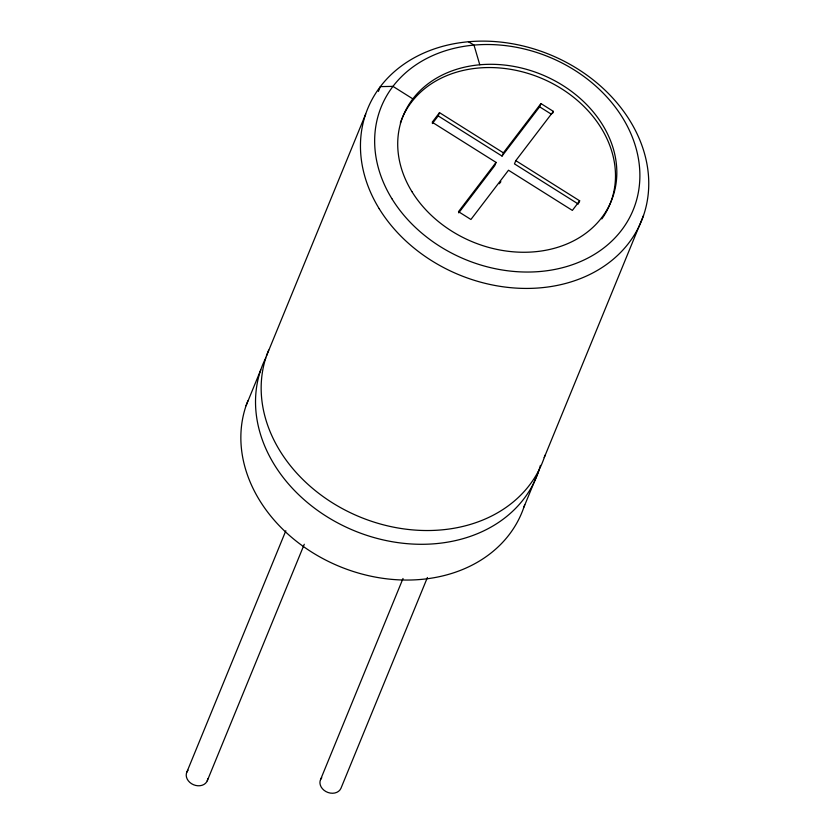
<?xml version="1.0" encoding="UTF-8"?>
<svg xmlns="http://www.w3.org/2000/svg" width="835" height="835" viewBox="0 0 835 835"><rect width="100%" height="100%" fill="white"/><g stroke="black" fill="none" stroke-linecap="round" stroke-linejoin="round"><path stroke-width="1.25" d="M246.074 405.706L260.739 369.936M266.386 356.18L365.678 114.082M378.38 91.432L380.353 86.621L392.961 86.37L412.845 98.874M438.187 115.908L439.513 112.652L503.38 152.826L502.044 156.072L438.187 115.908L432.332 123.57M186.81 772.198L285.831 530.768M207.247 780.84L304.284 544.253M439.513 112.652L432.206 122.234L496.073 162.407L494.737 165.654L458.728 212.862M503.38 152.826L540.955 103.571L553.375 111.389L515.8 160.644L514.475 163.89L578.331 204.064M502.044 156.072L539.619 106.817L540.955 103.571M552.488 113.55L553.375 111.389M320.515 779.66L403.023 578.467M578.78 202.978L579.667 200.817L515.8 160.644M427.416 577.486L340.951 788.313A11.095 8.934 22.3 0 1 325.901 791.549A11.095 8.934 22.3 0 1 321.778 777.677M523.931 507.085L538.596 471.326M544.243 457.57L643.534 215.472M496.073 162.407L458.498 211.662L470.919 219.48L508.494 170.225L572.361 210.399L579.667 200.817M499.33 183.731L500.896 181.686M468.435 41.75L473.998 45.09L479.781 64.775M539.619 106.817L551.006 113.988M400.351 122.995A112.443 90.504 22.3 0 1 547.301 80.901A112.443 90.504 22.3 0 1 601.847 218.916M540.412 465.387A147.952 119.081 22.3 0 1 357.286 531.937A147.952 119.081 22.3 0 1 265.749 357.975M545.015 455.211A147.952 119.081 22.3 0 1 364.54 518.796A147.952 119.081 22.3 0 1 268.672 350.136M524.704 504.737A147.952 119.081 22.3 0 1 344.991 568.604A147.952 119.081 22.3 0 1 247.87 400.863M207.821 778.575A11.095 8.934 22.3 0 1 193.501 784.723A11.095 8.934 22.3 0 1 188.073 770.214M411.947 191.653A112.443 90.504 22.3 0 0 601.701 217.674A112.443 90.504 22.3 0 0 508.16 65.506A112.443 90.504 22.3 0 0 411.947 191.653M391.876 198.678A136.115 109.562 22.3 0 0 621.574 230.178A136.115 109.562 22.3 0 0 508.358 45.977A136.115 109.562 22.3 0 0 391.876 198.678M379.184 208.687A147.952 119.081 22.3 0 0 628.849 242.933A147.952 119.081 22.3 0 0 505.78 42.71A147.952 119.081 22.3 0 0 379.184 208.687"/></g></svg>
